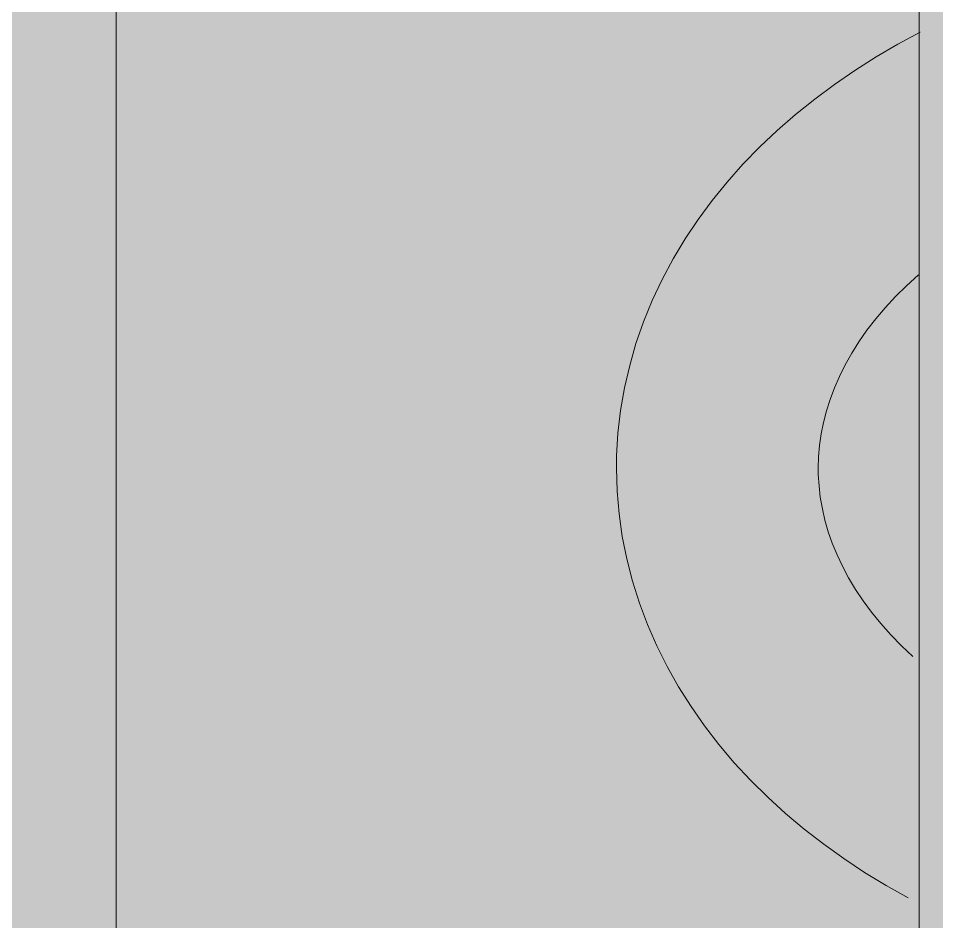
# Model space of a CAD drawing. Header units: inches. Extents: x -54868 to -186, y -265 to 853.
# Drawn here: x -16348.325 to -16347.187, y 281.459 to 282.577 of the extents above; entities that cross this region are included whole.
import ezdxf

# ---------------------------------------------------------------- set-up
doc = ezdxf.new("R2010")
doc.units = ezdxf.units.IN
doc.header["$MEASUREMENT"] = 0
doc.layers.add('Q-SPCQ', color=91, linetype='Continuous', lineweight=9)

# ---------------------------------------------------------------- blocks, each defined once
blk = doc.blocks.new('Basketball_Backstop-Performance_Sports_Systems-3103-Ceiling_Hung - 27_-0_ to 27_-11 7_8_-V114-Section 1')
at = {"layer": 'Q-SPCQ'}
blk.add_hatch(color=256, dxfattribs=at).paths.add_polyline_path([(21723.6778, 280.2291), (21723.6778, 283.0146), (21723.5528, 283.0146), (21723.5528, 280.2291)], flags=0)
h = blk.add_hatch(color=256, dxfattribs=at)
h.paths.add_polyline_path([(21676.0579, 281.375), (21722.5579, 281.375), (21722.5579, 282.875), (21676.0579, 282.955), (21676.0579, 282.7509)], flags=0)
h.paths.add_polyline_path([(21727.3704, 281.375), (21739.9611, 281.375), (21724.5528, 282.955), (21724.5528, 282.875), (21725.5579, 282.875), (21725.5579, 281.375), (21727.2576, 281.375)], flags=0)
h.paths.add_polyline_path([(21724.2403, 282.2365), (21724.114, 282.0594), (21724.1422, 282.2313), (21724.155, 282.232)], flags=0)
h.paths.add_polyline_path([(21724.2403, 281.8081), (21724.155, 282.3959), (21723.8653, 282.3125), (21723.8704, 282.2363), (21724.0528, 282.2265), (21724.0579, 282.0548), (21724.1167, 282.0519), (21724.2206, 281.8138)], flags=0)
h.paths.add_polyline_path([(21723.9632, 281.8353), (21723.984, 281.8436), (21723.8653, 282.2365), (21723.8704, 281.9896), (21723.9609, 281.8392)], flags=0)
h.paths.add_polyline_path([(21724.3653, 281.9148), (21724.4278, 282.125), (21724.3653, 281.9375)], flags=0)
h = blk.add_hatch(color=256, dxfattribs=at)
h.paths.add_polyline_path([(21722.5579, 281.375), (21723.5528, 281.4255), (21723.5528, 282.875), (21722.5579, 282.875), (21722.5579, 282.7509)], flags=0)
h.paths.add_polyline_path([(21725.5579, 281.375), (21725.5579, 282.875), (21724.5528, 282.875), (21724.5826, 281.4427), (21724.9903, 281.375)], flags=0)
h.paths.add_polyline_path([(21724.3665, 281.6226), (21724.4278, 281.6915), (21724.3653, 281.6226)], flags=0)
h.paths.add_polyline_path([(21723.6778, 281.6226), (21723.7403, 281.6226), (21723.6778, 281.675)], flags=0)
for p, q in [((21723.5528, 280.2291), (21723.5528, 283.0146)), ((21722.5579, 282.875), (21722.5579, 281.375))]:
    blk.add_line(p, q, dxfattribs=at)
at = {"layer": 'Q-SPCQ', "flags": 128}
for points in [[(21723.5542, 282.5603), (21723.5265, 282.5454), (21723.4995, 282.5297), (21723.4733, 282.5131), (21723.4479, 282.4957), (21723.4234, 282.4775), (21723.3997, 282.4585), (21723.377, 282.4387), (21723.3553, 282.4182), (21723.3346, 282.3968), (21723.3149, 282.3748), (21723.2964, 282.352), (21723.2791, 282.3285), (21723.2629, 282.3043), (21723.248, 282.2796), (21723.2345, 282.2542), (21723.2222, 282.2282), (21723.2114, 282.2018), (21723.202, 282.1749), (21723.1942, 282.1476), (21723.1878, 282.1199), (21723.183, 282.092), (21723.1797, 282.0639), (21723.178, 282.0356), (21723.1778, 282.0204)], [(21723.4278, 282.0204), (21723.4282, 282.0345), (21723.4294, 282.0487), (21723.4314, 282.0628), (21723.4343, 282.077), (21723.4379, 282.0913), (21723.4424, 282.1055), (21723.4478, 282.1198), (21723.4541, 282.1341), (21723.4612, 282.1485), (21723.4693, 282.1627), (21723.4783, 282.177), (21723.4882, 282.1912), (21723.4991, 282.2052), (21723.5109, 282.2191), (21723.5236, 282.2329), (21723.5373, 282.2464), (21723.5519, 282.2597)], [(21723.1778, 282.0204), (21723.1786, 281.9921), (21723.181, 281.9639), (21723.185, 281.9359), (21723.1905, 281.9081), (21723.1976, 281.8806), (21723.2062, 281.8534), (21723.2162, 281.8267), (21723.2277, 281.8005), (21723.2405, 281.7748), (21723.2547, 281.7497), (21723.2702, 281.7252), (21723.2869, 281.7014), (21723.3048, 281.6782), (21723.3238, 281.6557), (21723.344, 281.634), (21723.3652, 281.613), (21723.3873, 281.5928), (21723.4105, 281.5734), (21723.4346, 281.5547), (21723.4595, 281.5369), (21723.4853, 281.5199), (21723.5119, 281.5037), (21723.5392, 281.4884)], [(21723.5451, 281.7871), (21723.5309, 281.8005), (21723.5177, 281.8141), (21723.5053, 281.828), (21723.494, 281.842), (21723.4835, 281.8561), (21723.474, 281.8703), (21723.4655, 281.8846), (21723.4578, 281.8989), (21723.4511, 281.9132), (21723.4452, 281.9275), (21723.4402, 281.9418), (21723.4361, 281.956), (21723.4329, 281.9702), (21723.4304, 281.9844), (21723.4288, 281.9986), (21723.4279, 282.0127), (21723.4278, 282.0204)]]:
    blk.add_lwpolyline(points, dxfattribs=at)

msp = doc.modelspace()

# ---------------------------------------------------------------- block references
at = {"layer": 'Q-SPCQ'}
msp.add_blockref('Basketball_Backstop-Performance_Sports_Systems-3103-Ceiling_Hung - 27_-0_ to 27_-11 7_8_-V114-Section 1', (-38070.76169, 0), dxfattribs=at)

doc.saveas('drawing.dxf')
